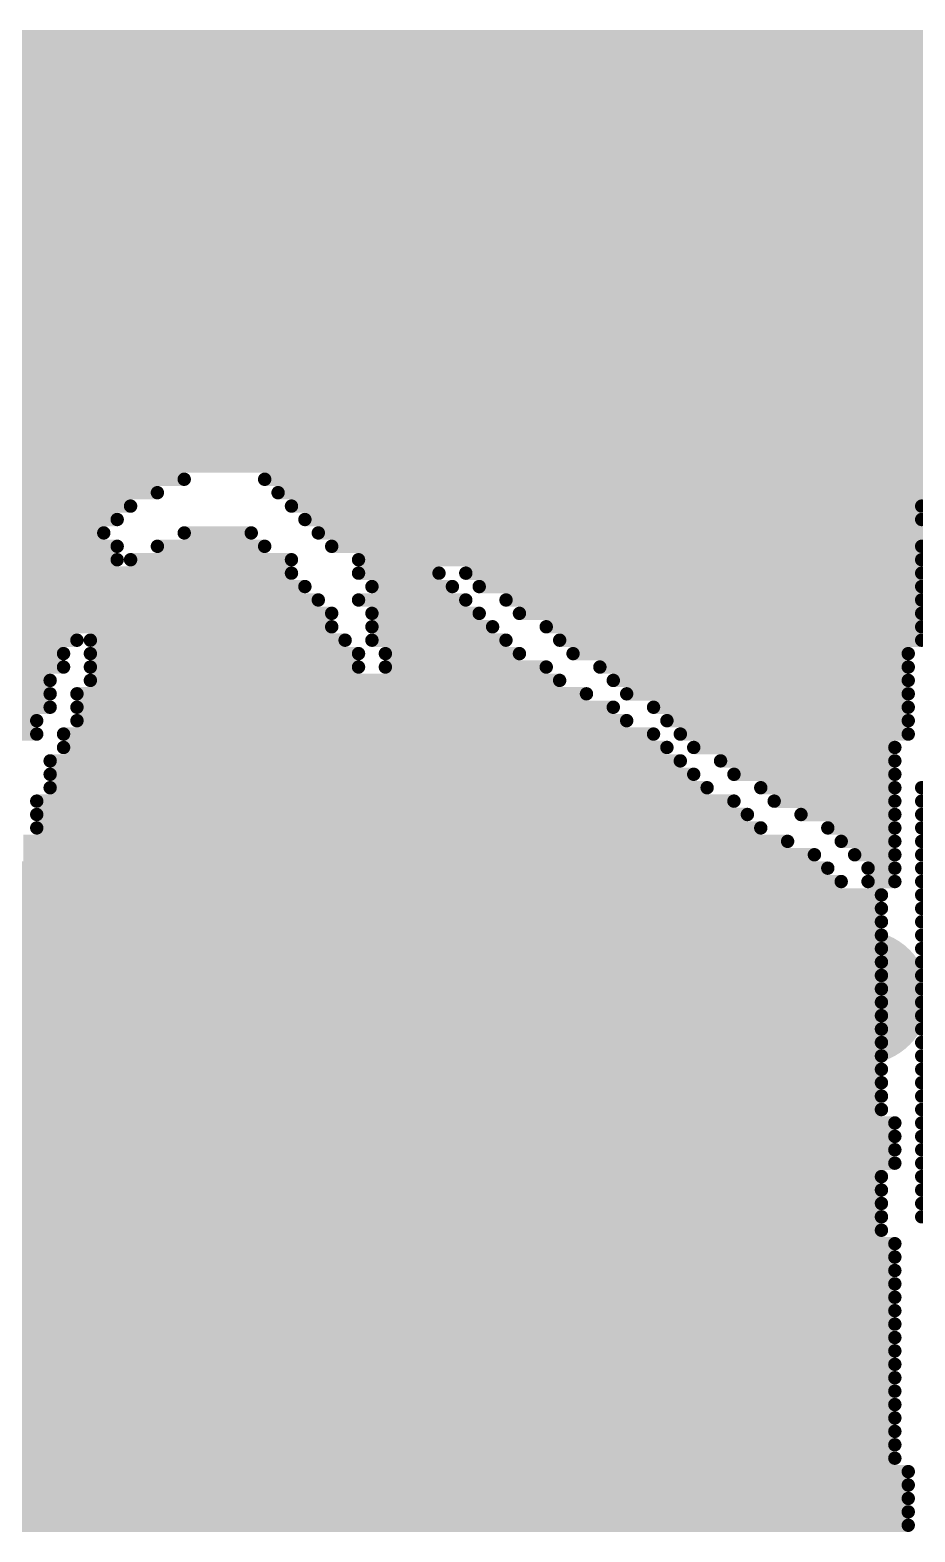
# Model space of a CAD drawing. Header units: millimetres. Extents: x -6 to 151, y -20 to 98.
# Drawn here: x 31.354 to 33.365, y 30.561 to 33.975 of the extents above; entities that cross this region are included whole.
import ezdxf

# ---------------------------------------------------------------- set-up
doc = ezdxf.new("R2010")
doc.units = ezdxf.units.MM
doc.layers.add('BottomOverlay', color=54, linetype='Continuous')
doc.layers.add('ViaHoleLayer', color=16, linetype='Continuous')

msp = doc.modelspace()

# ---------------------------------------------------------------- hatches: boundary and pattern name
at = {"layer": 'ViaHoleLayer'}
h = msp.add_hatch(color=16, dxfattribs=at)
edge = h.paths.add_edge_path()
edge.add_arc((32.316, 33.2659), 0.254, 0, 360)
h = msp.add_hatch(color=16, dxfattribs=at)
edge = h.paths.add_edge_path()
edge.add_arc((32.33, 31.7571), 0.254, 0, 360)
h = msp.add_hatch(color=16, dxfattribs=at)
edge = h.paths.add_edge_path()
edge.add_arc((33.2457, 31.7765), 0.1524, 0, 360)

# ---------------------------------------------------------------- linework, layer by layer
at = {"layer": 'BottomOverlay', "const_width": 0.0305}
for points in [[(27.5285, 33.9598), (37.9527, 33.9598)], [(27.559, 33.9293), (37.9527, 33.9293)], [(27.559, 33.8988), (37.9527, 33.8988)], [(27.559, 33.8684), (37.9527, 33.8684)], [(27.559, 33.8379), (37.9832, 33.8379)], [(27.559, 33.8074), (37.9832, 33.8074)], [(27.5895, 33.7769), (37.9832, 33.7769)], [(27.5895, 33.7464), (37.9832, 33.7464)], [(27.5895, 33.716), (38.0136, 33.716)], [(27.5895, 33.6855), (38.0136, 33.6855)], [(27.62, 33.655), (37.9832, 33.655)], [(27.62, 33.6245), (37.9832, 33.6245)], [(27.62, 33.594), (34.0208, 33.594)], [(27.62, 33.5636), (34.0512, 33.5636)], [(27.6504, 33.5331), (34.1122, 33.5331)], [(27.6504, 33.5026), (34.1427, 33.5026)], [(27.6504, 33.4721), (33.655, 33.4721)], [(27.6809, 33.4416), (33.594, 33.4416)], [(27.6809, 33.4112), (33.5331, 33.4112)], [(27.6809, 33.3807), (33.5331, 33.3807)], [(27.7114, 33.3502), (33.5026, 33.3502)], [(27.7114, 33.3197), (33.4721, 33.3197)], [(27.7114, 33.2892), (33.4721, 33.2892)], [(27.7419, 33.2588), (33.4721, 33.2588)], [(27.7419, 33.2283), (33.4416, 33.2283)], [(27.7419, 33.1978), (33.4416, 33.1978)], [(27.7724, 33.1673), (33.4416, 33.1673)], [(27.7724, 33.1368), (33.4416, 33.1368)], [(27.7724, 33.1064), (33.4112, 33.1064)], [(27.8028, 33.0759), (33.4112, 33.0759)], [(27.8028, 33.0454), (33.4112, 33.0454)], [(27.8028, 33.0149), (33.4112, 33.0149)], [(27.8333, 32.9844), (33.4112, 32.9844)], [(27.8333, 32.954), (31.7043, 32.954)], [(31.8872, 32.954), (33.4112, 32.954)], [(27.8638, 32.9235), (31.6433, 32.9235)], [(31.9176, 32.9235), (33.4112, 32.9235)], [(27.8638, 32.893), (31.5824, 32.893)], [(27.8943, 32.8625), (31.5519, 32.8625)], [(31.9481, 32.893), (33.3807, 32.893)], [(31.9786, 32.8625), (33.3807, 32.8625)], [(27.8943, 32.832), (31.5214, 32.832)], [(31.7043, 32.832), (31.8567, 32.832)], [(32.0091, 32.832), (33.4112, 32.832)], [(27.8943, 32.8016), (31.5519, 32.8016)], [(31.6433, 32.8016), (31.8872, 32.8016)], [(32.0396, 32.8016), (33.3807, 32.8016)], [(27.9248, 32.7711), (31.5519, 32.7711)], [(31.5824, 32.7711), (31.9481, 32.7711)], [(32.1005, 32.7711), (33.3807, 32.7711)], [(27.9248, 32.7406), (31.9481, 32.7406)], [(32.1005, 32.7406), (32.2834, 32.7406)], [(32.3444, 32.7406), (33.3807, 32.7406)], [(27.9552, 32.7101), (31.9786, 32.7101)], [(32.131, 32.7101), (32.3139, 32.7101)], [(32.3748, 32.7101), (33.3807, 32.7101)], [(27.9552, 32.6796), (32.0091, 32.6796)], [(32.1005, 32.6796), (32.3444, 32.6796)], [(32.4358, 32.6796), (33.3807, 32.6796)], [(27.9857, 32.6492), (32.0396, 32.6492)], [(32.131, 32.6492), (32.3748, 32.6492)], [(32.4663, 32.6492), (33.3807, 32.6492)], [(27.9857, 32.6187), (32.0396, 32.6187)], [(28.0162, 32.5882), (31.4604, 32.5882)], [(31.4909, 32.5882), (32.07, 32.5882)], [(32.131, 32.6187), (32.4053, 32.6187)], [(32.131, 32.5882), (32.4358, 32.5882)], [(32.5272, 32.6187), (33.3807, 32.6187)], [(32.5577, 32.5882), (33.3807, 32.5882)], [(28.0162, 32.5577), (31.43, 32.5577)], [(31.4909, 32.5577), (32.1005, 32.5577)], [(32.1615, 32.5577), (32.4663, 32.5577)], [(32.5882, 32.5577), (33.3502, 32.5577)], [(28.0467, 32.5272), (31.43, 32.5272)], [(31.4909, 32.5272), (32.1005, 32.5272)], [(32.1615, 32.5272), (32.5272, 32.5272)], [(32.6492, 32.5272), (33.3502, 32.5272)], [(28.0467, 32.4968), (31.3995, 32.4968)], [(31.4909, 32.4968), (32.5577, 32.4968)], [(32.6796, 32.4968), (33.3502, 32.4968)], [(28.0772, 32.4663), (31.3995, 32.4663)], [(31.4604, 32.4663), (32.6187, 32.4663)], [(32.7101, 32.4663), (33.3502, 32.4663)], [(28.0772, 32.4358), (31.3995, 32.4358)], [(31.4604, 32.4358), (32.6796, 32.4358)], [(32.7711, 32.4358), (33.3502, 32.4358)], [(28.1076, 32.4053), (31.369, 32.4053)], [(31.4604, 32.4053), (32.7101, 32.4053)], [(32.8016, 32.4053), (33.3502, 32.4053)], [(28.1076, 32.3748), (31.369, 32.3748)], [(31.43, 32.3748), (32.7711, 32.3748)], [(32.832, 32.3748), (33.3502, 32.3748)], [(31.3995, 32.3139), (32.832, 32.3139)], [(31.43, 32.3444), (32.8016, 32.3444)], [(32.8625, 32.3444), (33.3197, 32.3444)], [(32.9235, 32.3139), (33.3197, 32.3139)], [(31.3995, 32.2834), (32.8625, 32.2834)], [(32.954, 32.2834), (33.3197, 32.2834)], [(31.3995, 32.2529), (32.893, 32.2529)], [(33.0149, 32.2529), (33.3197, 32.2529)], [(31.369, 32.2224), (32.954, 32.2224)], [(33.0454, 32.2224), (33.3197, 32.2224)], [(31.369, 32.192), (32.9844, 32.192)], [(33.1064, 32.192), (33.3197, 32.192)], [(31.369, 32.1615), (33.0149, 32.1615)], [(33.1673, 32.1615), (33.3197, 32.1615)], [(31.3385, 32.131), (33.0759, 32.131)], [(33.1978, 32.131), (33.3197, 32.131)], [(31.3385, 32.1005), (33.1368, 32.1005)], [(33.2283, 32.1005), (33.3197, 32.1005)], [(31.308, 32.07), (33.1673, 32.07)], [(33.2588, 32.07), (33.3197, 32.07)], [(31.2776, 32.0091), (33.2892, 32.0091)], [(31.308, 32.0396), (33.1978, 32.0396)], [(33.2588, 32.0396), (33.3197, 32.0396)], [(31.2776, 31.9786), (33.2892, 31.9786)], [(31.2471, 31.9481), (33.2892, 31.9481)], [(31.2471, 31.9176), (33.2892, 31.9176)], [(31.2166, 31.8872), (33.2892, 31.8872)], [(31.2166, 31.8567), (33.2892, 31.8567)], [(31.1861, 31.8262), (33.2892, 31.8262)], [(31.1861, 31.7957), (33.2892, 31.7957)], [(31.1556, 31.7652), (33.2892, 31.7652)], [(31.1556, 31.7348), (33.2892, 31.7348)], [(31.1556, 31.7043), (33.2892, 31.7043)], [(31.1252, 31.6738), (33.2892, 31.6738)], [(31.1252, 31.6433), (33.2892, 31.6433)], [(31.0947, 31.6128), (33.2892, 31.6128)], [(31.0947, 31.5824), (33.2892, 31.5824)], [(31.0642, 31.5519), (33.2892, 31.5519)], [(31.0642, 31.5214), (33.2892, 31.5214)], [(31.0337, 31.4909), (33.3197, 31.4909)], [(31.0337, 31.4604), (33.3197, 31.4604)], [(31.0032, 31.43), (33.3197, 31.43)], [(30.9728, 31.3995), (33.3197, 31.3995)], [(30.9728, 31.369), (33.2892, 31.369)], [(30.9423, 31.3385), (33.2892, 31.3385)], [(30.9423, 31.308), (33.2892, 31.308)], [(30.9118, 31.2776), (33.2892, 31.2776)], [(30.9118, 31.2471), (33.2892, 31.2471)], [(30.8813, 31.2166), (33.3197, 31.2166)], [(30.8508, 31.1861), (33.3197, 31.1861)], [(30.8508, 31.1556), (33.3197, 31.1556)], [(30.8204, 31.1252), (33.3197, 31.1252)], [(30.8204, 31.0947), (33.3197, 31.0947)], [(30.7899, 31.0642), (33.3197, 31.0642)], [(28.7477, 31.0337), (33.3197, 31.0337)], [(28.8087, 31.0032), (33.3197, 31.0032)], [(28.8696, 30.9728), (33.3197, 30.9728)], [(28.9611, 30.9423), (33.3197, 30.9423)], [(29.083, 30.9118), (33.3197, 30.9118)], [(29.1135, 30.8813), (33.3197, 30.8813)], [(29.144, 30.8508), (33.3197, 30.8508)], [(29.1744, 30.8204), (33.3197, 30.8204)], [(29.1744, 30.7899), (33.3197, 30.7899)], [(29.2049, 30.7594), (33.3197, 30.7594)], [(29.2354, 30.7289), (33.3197, 30.7289)], [(29.2659, 30.6984), (33.3502, 30.6984)], [(29.2964, 30.668), (33.3502, 30.668)], [(29.3268, 30.6375), (33.3502, 30.6375)], [(29.3573, 30.607), (33.3502, 30.607)], [(29.3573, 30.5765), (33.3502, 30.5765)]]:
    msp.add_lwpolyline(points, dxfattribs=at)
at = {"layer": 'BottomOverlay', "const_width": 0.0152}
for points in [[(31.6967, 32.954, 1), (31.7119, 32.954, 1)], [(31.8795, 32.954, 1), (31.8948, 32.954, 1)], [(31.6357, 32.9235, 1), (31.6509, 32.9235, 1)], [(31.91, 32.9235, 1), (31.9253, 32.9235, 1)], [(31.5443, 32.8625, 1), (31.5595, 32.8625, 1)], [(31.5747, 32.893, 1), (31.59, 32.893, 1)], [(31.9405, 32.893, 1), (31.9557, 32.893, 1)], [(31.971, 32.8625, 1), (31.9862, 32.8625, 1)], [(33.3731, 32.893, 1), (33.3883, 32.893, 1)], [(33.3731, 32.8625, 1), (33.3883, 32.8625, 1)], [(31.5138, 32.832, 1), (31.529, 32.832, 1)], [(31.6967, 32.832, 1), (31.7119, 32.832, 1)], [(31.8491, 32.832, 1), (31.8643, 32.832, 1)], [(32.0015, 32.832, 1), (32.0167, 32.832, 1)], [(31.5443, 32.8016, 1), (31.5595, 32.8016, 1)], [(31.6357, 32.8016, 1), (31.6509, 32.8016, 1)], [(31.8795, 32.8016, 1), (31.8948, 32.8016, 1)], [(32.0319, 32.8016, 1), (32.0472, 32.8016, 1)], [(33.3731, 32.8016, 1), (33.3883, 32.8016, 1)], [(31.5443, 32.7711, 1), (31.5595, 32.7711, 1)], [(31.5747, 32.7711, 1), (31.59, 32.7711, 1)], [(31.9405, 32.7711, 1), (31.9557, 32.7711, 1)], [(32.0929, 32.7711, 1), (32.1081, 32.7711, 1)], [(33.3731, 32.7711, 1), (33.3883, 32.7711, 1)], [(31.9405, 32.7406, 1), (31.9557, 32.7406, 1)], [(32.0929, 32.7406, 1), (32.1081, 32.7406, 1)], [(32.2758, 32.7406, 1), (32.291, 32.7406, 1)], [(32.3367, 32.7406, 1), (32.352, 32.7406, 1)], [(33.3731, 32.7406, 1), (33.3883, 32.7406, 1)], [(31.971, 32.7101, 1), (31.9862, 32.7101, 1)], [(32.1234, 32.7101, 1), (32.1386, 32.7101, 1)], [(32.3063, 32.7101, 1), (32.3215, 32.7101, 1)], [(32.3672, 32.7101, 1), (32.3825, 32.7101, 1)], [(33.3731, 32.7101, 1), (33.3883, 32.7101, 1)], [(32.0015, 32.6796, 1), (32.0167, 32.6796, 1)], [(32.0929, 32.6796, 1), (32.1081, 32.6796, 1)], [(32.3367, 32.6796, 1), (32.352, 32.6796, 1)], [(32.4282, 32.6796, 1), (32.4434, 32.6796, 1)], [(33.3731, 32.6796, 1), (33.3883, 32.6796, 1)], [(32.0319, 32.6492, 1), (32.0472, 32.6492, 1)], [(32.1234, 32.6492, 1), (32.1386, 32.6492, 1)], [(32.3672, 32.6492, 1), (32.3825, 32.6492, 1)], [(32.4587, 32.6492, 1), (32.4739, 32.6492, 1)], [(33.3731, 32.6492, 1), (33.3883, 32.6492, 1)], [(31.4528, 32.5882, 1), (31.4681, 32.5882, 1)], [(31.4833, 32.5882, 1), (31.4985, 32.5882, 1)], [(32.0319, 32.6187, 1), (32.0472, 32.6187, 1)], [(32.0624, 32.5882, 1), (32.0777, 32.5882, 1)], [(32.1234, 32.6187, 1), (32.1386, 32.6187, 1)], [(32.1234, 32.5882, 1), (32.1386, 32.5882, 1)], [(32.3977, 32.6187, 1), (32.4129, 32.6187, 1)], [(32.4282, 32.5882, 1), (32.4434, 32.5882, 1)], [(32.5196, 32.6187, 1), (32.5349, 32.6187, 1)], [(32.5501, 32.5882, 1), (32.5653, 32.5882, 1)], [(33.3731, 32.6187, 1), (33.3883, 32.6187, 1)], [(33.3731, 32.5882, 1), (33.3883, 32.5882, 1)], [(31.4223, 32.5577, 1), (31.4376, 32.5577, 1)], [(31.4833, 32.5577, 1), (31.4985, 32.5577, 1)], [(32.0929, 32.5577, 1), (32.1081, 32.5577, 1)], [(32.1539, 32.5577, 1), (32.1691, 32.5577, 1)], [(32.4587, 32.5577, 1), (32.4739, 32.5577, 1)], [(32.5806, 32.5577, 1), (32.5958, 32.5577, 1)], [(33.3426, 32.5577, 1), (33.3578, 32.5577, 1)], [(31.4223, 32.5272, 1), (31.4376, 32.5272, 1)], [(31.4833, 32.5272, 1), (31.4985, 32.5272, 1)], [(32.0929, 32.5272, 1), (32.1081, 32.5272, 1)], [(32.1539, 32.5272, 1), (32.1691, 32.5272, 1)], [(32.5196, 32.5272, 1), (32.5349, 32.5272, 1)], [(32.6415, 32.5272, 1), (32.6568, 32.5272, 1)], [(33.3426, 32.5272, 1), (33.3578, 32.5272, 1)], [(31.3919, 32.4968, 1), (31.4071, 32.4968, 1)], [(31.4833, 32.4968, 1), (31.4985, 32.4968, 1)], [(32.5501, 32.4968, 1), (32.5653, 32.4968, 1)], [(32.672, 32.4968, 1), (32.6873, 32.4968, 1)], [(33.3426, 32.4968, 1), (33.3578, 32.4968, 1)], [(31.3919, 32.4663, 1), (31.4071, 32.4663, 1)], [(31.4528, 32.4663, 1), (31.4681, 32.4663, 1)], [(32.6111, 32.4663, 1), (32.6263, 32.4663, 1)], [(32.7025, 32.4663, 1), (32.7177, 32.4663, 1)], [(33.3426, 32.4663, 1), (33.3578, 32.4663, 1)], [(31.3919, 32.4358, 1), (31.4071, 32.4358, 1)], [(31.4528, 32.4358, 1), (31.4681, 32.4358, 1)], [(32.672, 32.4358, 1), (32.6873, 32.4358, 1)], [(32.7635, 32.4358, 1), (32.7787, 32.4358, 1)], [(33.3426, 32.4358, 1), (33.3578, 32.4358, 1)], [(31.3614, 32.4053, 1), (31.3766, 32.4053, 1)], [(31.4528, 32.4053, 1), (31.4681, 32.4053, 1)], [(32.7025, 32.4053, 1), (32.7177, 32.4053, 1)], [(32.7939, 32.4053, 1), (32.8092, 32.4053, 1)], [(33.3426, 32.4053, 1), (33.3578, 32.4053, 1)], [(31.3614, 32.3748, 1), (31.3766, 32.3748, 1)], [(31.4223, 32.3748, 1), (31.4376, 32.3748, 1)], [(32.7635, 32.3748, 1), (32.7787, 32.3748, 1)], [(32.8244, 32.3748, 1), (32.8397, 32.3748, 1)], [(33.3426, 32.3748, 1), (33.3578, 32.3748, 1)], [(31.3919, 32.3139, 1), (31.4071, 32.3139, 1)], [(31.4223, 32.3444, 1), (31.4376, 32.3444, 1)], [(32.7939, 32.3444, 1), (32.8092, 32.3444, 1)], [(32.8244, 32.3139, 1), (32.8397, 32.3139, 1)], [(32.8549, 32.3444, 1), (32.8701, 32.3444, 1)], [(32.9159, 32.3139, 1), (32.9311, 32.3139, 1)], [(33.3121, 32.3444, 1), (33.3273, 32.3444, 1)], [(33.3121, 32.3139, 1), (33.3273, 32.3139, 1)], [(31.3919, 32.2834, 1), (31.4071, 32.2834, 1)], [(32.8549, 32.2834, 1), (32.8701, 32.2834, 1)], [(32.9463, 32.2834, 1), (32.9616, 32.2834, 1)], [(33.3121, 32.2834, 1), (33.3273, 32.2834, 1)], [(31.3919, 32.2529, 1), (31.4071, 32.2529, 1)], [(32.8854, 32.2529, 1), (32.9006, 32.2529, 1)], [(33.0073, 32.2529, 1), (33.0225, 32.2529, 1)], [(33.3121, 32.2529, 1), (33.3273, 32.2529, 1)], [(33.3731, 32.2529, 1), (33.3883, 32.2529, 1)], [(31.3614, 32.2224, 1), (31.3766, 32.2224, 1)], [(32.9463, 32.2224, 1), (32.9616, 32.2224, 1)], [(33.0378, 32.2224, 1), (33.053, 32.2224, 1)], [(33.3121, 32.2224, 1), (33.3273, 32.2224, 1)], [(33.3731, 32.2224, 1), (33.3883, 32.2224, 1)], [(31.3614, 32.192, 1), (31.3766, 32.192, 1)], [(32.9768, 32.192, 1), (32.9921, 32.192, 1)], [(33.0987, 32.192, 1), (33.114, 32.192, 1)], [(33.3121, 32.192, 1), (33.3273, 32.192, 1)], [(33.3731, 32.192, 1), (33.3883, 32.192, 1)], [(31.3614, 32.1615, 1), (31.3766, 32.1615, 1)], [(33.0073, 32.1615, 1), (33.0225, 32.1615, 1)], [(33.1597, 32.1615, 1), (33.1749, 32.1615, 1)], [(33.3121, 32.1615, 1), (33.3273, 32.1615, 1)], [(33.3731, 32.1615, 1), (33.3883, 32.1615, 1)], [(33.0683, 32.131, 1), (33.0835, 32.131, 1)], [(33.1902, 32.131, 1), (33.2054, 32.131, 1)], [(33.3121, 32.131, 1), (33.3273, 32.131, 1)], [(33.3731, 32.131, 1), (33.3883, 32.131, 1)], [(33.1292, 32.1005, 1), (33.1445, 32.1005, 1)], [(33.2207, 32.1005, 1), (33.2359, 32.1005, 1)], [(33.3121, 32.1005, 1), (33.3273, 32.1005, 1)], [(33.3731, 32.1005, 1), (33.3883, 32.1005, 1)], [(33.1597, 32.07, 1), (33.1749, 32.07, 1)], [(33.2511, 32.07, 1), (33.2664, 32.07, 1)], [(33.3121, 32.07, 1), (33.3273, 32.07, 1)], [(33.3731, 32.07, 1), (33.3883, 32.07, 1)], [(33.1902, 32.0396, 1), (33.2054, 32.0396, 1)], [(33.2511, 32.0396, 1), (33.2664, 32.0396, 1)], [(33.2816, 32.0091, 1), (33.2969, 32.0091, 1)], [(33.3121, 32.0396, 1), (33.3273, 32.0396, 1)], [(33.3731, 32.0396, 1), (33.3883, 32.0396, 1)], [(33.3731, 32.0091, 1), (33.3883, 32.0091, 1)], [(33.2816, 31.9786, 1), (33.2969, 31.9786, 1)], [(33.3731, 31.9786, 1), (33.3883, 31.9786, 1)], [(33.2816, 31.9481, 1), (33.2969, 31.9481, 1)], [(33.3731, 31.9481, 1), (33.3883, 31.9481, 1)], [(33.2816, 31.9176, 1), (33.2969, 31.9176, 1)], [(33.3731, 31.9176, 1), (33.3883, 31.9176, 1)], [(33.2816, 31.8872, 1), (33.2969, 31.8872, 1)], [(33.3731, 31.8872, 1), (33.3883, 31.8872, 1)], [(33.2816, 31.8567, 1), (33.2969, 31.8567, 1)], [(33.3731, 31.8567, 1), (33.3883, 31.8567, 1)], [(33.2816, 31.8262, 1), (33.2969, 31.8262, 1)], [(33.3731, 31.8262, 1), (33.3883, 31.8262, 1)], [(33.2816, 31.7957, 1), (33.2969, 31.7957, 1)], [(33.3731, 31.7957, 1), (33.3883, 31.7957, 1)], [(33.2816, 31.7652, 1), (33.2969, 31.7652, 1)], [(33.2816, 31.7348, 1), (33.2969, 31.7348, 1)], [(33.3731, 31.7652, 1), (33.3883, 31.7652, 1)], [(33.3731, 31.7348, 1), (33.3883, 31.7348, 1)], [(33.2816, 31.7043, 1), (33.2969, 31.7043, 1)], [(33.3731, 31.7043, 1), (33.3883, 31.7043, 1)], [(33.2816, 31.6738, 1), (33.2969, 31.6738, 1)], [(33.3731, 31.6738, 1), (33.3883, 31.6738, 1)], [(33.2816, 31.6433, 1), (33.2969, 31.6433, 1)], [(33.3731, 31.6433, 1), (33.3883, 31.6433, 1)], [(33.2816, 31.6128, 1), (33.2969, 31.6128, 1)], [(33.3731, 31.6128, 1), (33.3883, 31.6128, 1)], [(33.2816, 31.5824, 1), (33.2969, 31.5824, 1)], [(33.3731, 31.5824, 1), (33.3883, 31.5824, 1)], [(33.2816, 31.5519, 1), (33.2969, 31.5519, 1)], [(33.3731, 31.5519, 1), (33.3883, 31.5519, 1)], [(33.2816, 31.5214, 1), (33.2969, 31.5214, 1)], [(33.3731, 31.5214, 1), (33.3883, 31.5214, 1)], [(33.3121, 31.4909, 1), (33.3273, 31.4909, 1)], [(33.3121, 31.4604, 1), (33.3273, 31.4604, 1)], [(33.3731, 31.4909, 1), (33.3883, 31.4909, 1)], [(33.3731, 31.4604, 1), (33.3883, 31.4604, 1)], [(33.3121, 31.43, 1), (33.3273, 31.43, 1)], [(33.3731, 31.43, 1), (33.3883, 31.43, 1)], [(33.3121, 31.3995, 1), (33.3273, 31.3995, 1)], [(33.3731, 31.3995, 1), (33.3883, 31.3995, 1)], [(33.2816, 31.369, 1), (33.2969, 31.369, 1)], [(33.3731, 31.369, 1), (33.3883, 31.369, 1)], [(33.2816, 31.3385, 1), (33.2969, 31.3385, 1)], [(33.3731, 31.3385, 1), (33.3883, 31.3385, 1)], [(33.2816, 31.308, 1), (33.2969, 31.308, 1)], [(33.3731, 31.308, 1), (33.3883, 31.308, 1)], [(33.2816, 31.2776, 1), (33.2969, 31.2776, 1)], [(33.3731, 31.2776, 1), (33.3883, 31.2776, 1)], [(33.2816, 31.2471, 1), (33.2969, 31.2471, 1)], [(33.3121, 31.2166, 1), (33.3273, 31.2166, 1)], [(33.3121, 31.1861, 1), (33.3273, 31.1861, 1)], [(33.3121, 31.1556, 1), (33.3273, 31.1556, 1)], [(33.3121, 31.1252, 1), (33.3273, 31.1252, 1)], [(33.3121, 31.0947, 1), (33.3273, 31.0947, 1)], [(33.3121, 31.0642, 1), (33.3273, 31.0642, 1)], [(33.3121, 31.0337, 1), (33.3273, 31.0337, 1)], [(33.3121, 31.0032, 1), (33.3273, 31.0032, 1)], [(33.3121, 30.9728, 1), (33.3273, 30.9728, 1)], [(33.3121, 30.9423, 1), (33.3273, 30.9423, 1)], [(33.3121, 30.9118, 1), (33.3273, 30.9118, 1)], [(33.3121, 30.8813, 1), (33.3273, 30.8813, 1)], [(33.3121, 30.8508, 1), (33.3273, 30.8508, 1)], [(33.3121, 30.8204, 1), (33.3273, 30.8204, 1)], [(33.3121, 30.7899, 1), (33.3273, 30.7899, 1)], [(33.3121, 30.7594, 1), (33.3273, 30.7594, 1)], [(33.3121, 30.7289, 1), (33.3273, 30.7289, 1)], [(33.3426, 30.6984, 1), (33.3578, 30.6984, 1)], [(33.3426, 30.668, 1), (33.3578, 30.668, 1)], [(33.3426, 30.6375, 1), (33.3578, 30.6375, 1)], [(33.3426, 30.607, 1), (33.3578, 30.607, 1)], [(33.3426, 30.5765, 1), (33.3578, 30.5765, 1)]]:
    msp.add_lwpolyline(points, format="xyb", close=True, dxfattribs=at)

doc.saveas('drawing.dxf')
